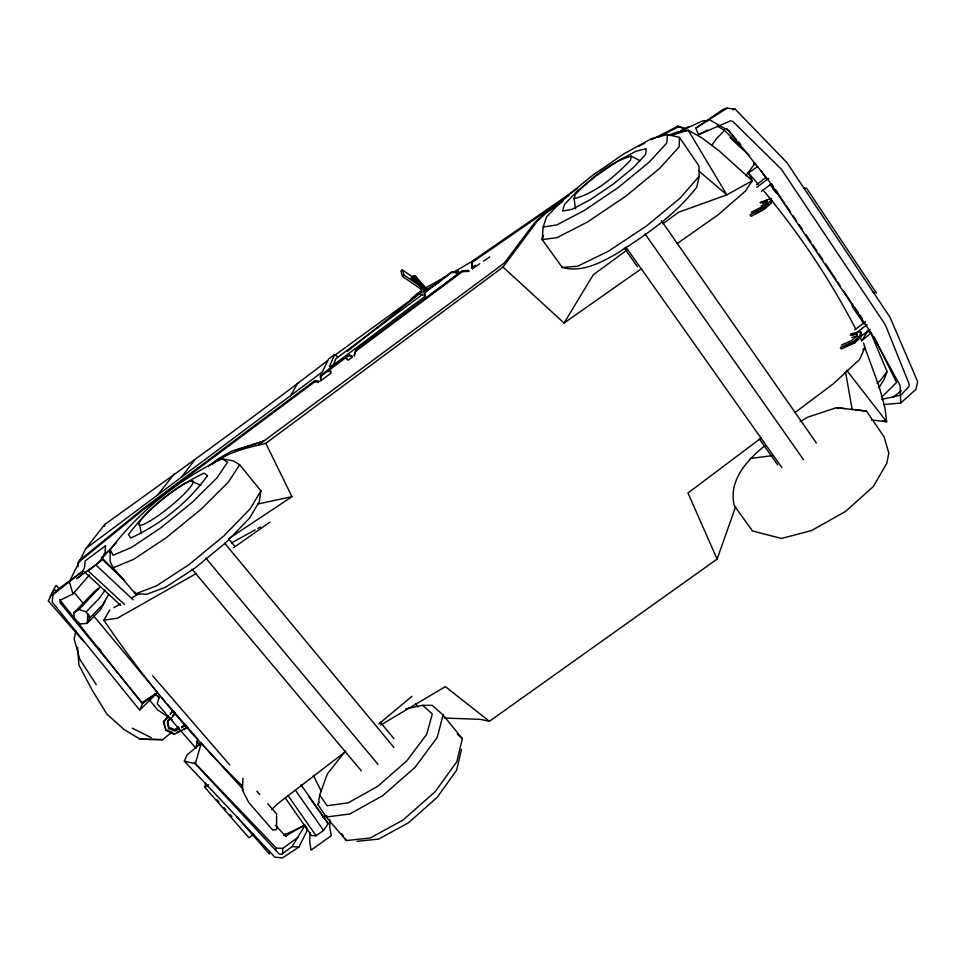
<?xml version="1.0" encoding="UTF-8"?>
<svg xmlns="http://www.w3.org/2000/svg" width="966" height="966" viewBox="0 0 966 966"><rect width="100%" height="100%" fill="white"/><g stroke="black" fill="none" stroke-linecap="round" stroke-linejoin="round"><path stroke-width="1.45" d="M329.853 819.579L329.829 827.79L331.29 835.687L311.052 850.152L309.748 842.159L310.026 832.426M110.257 549.618L110.052 561.234L113.167 567.779L135.433 593.836L146.723 594.235L165.536 587.256L194.806 568.201L225.935 542.566L249.59 518.078L259.311 501.728L260.917 490.885L239.665 464.755L233.422 460.915L222.132 458.814C178.662 479.51 139.321 511.207 110.257 549.618L113.082 555.257L131.485 547.444L160.839 527.822L192.5 502.054L216.964 477.904L227.517 462.243L222.132 458.814M282.591 853.835L282.748 848.45L298.518 836.991M679.472 137.401L679.183 146.82L659.573 168.446L625.642 196.303L587.642 221.914L557.056 237.648L542.168 239.604L543.182 227.046L546.466 217L564.687 198.054L592.883 175.1L624.338 153.558L651.543 138.645L667.409 134.491L679.472 137.401L699.022 166.019L699.239 176.138L696.788 187.042C675.186 215.37 645.191 235.414 615.511 254.36C599.137 263.404 581.472 272.738 562.26 267.437L542.168 239.604L543.532 235.342M320.483 376.631L320.531 375.412L348.509 354.619L352.167 355.971L352.24 357.166L348.158 360.233L345.333 358L320.483 376.631L320.784 380.725L331.145 373.021L328.549 370.606M320.784 380.725L320.531 375.412M883.516 404.585L900.686 403.039L900.095 385.494L871.26 333.101L768.658 180.461L728.412 130.543L709.201 119.591L695.81 128.164L698.575 134.709L730.296 120.907L732.699 121.318L781.385 169.267L885.267 324.673L909.284 384.323L908.813 386.629L901 395.058L881.608 399.429M860.392 331.543L860.235 335.262L853.847 341.372L840.323 347.506L841.301 348.992L854.862 342.785L861.261 336.723L861.418 332.992L860.392 331.543L850.66 333.982M242.973 778.198L242.43 790.14L248.842 802.577L272.69 830.035L276.638 829.565L276.59 813.927L267.727 803.676M78.004 566.837L78.258 562.49L142.014 510.7L314.88 381.727L314.94 380.532L319.42 381.196M667.409 134.491L666.866 142.92L648.995 162.336L618.409 187.392L584.213 210.552L556.658 224.981L543.182 227.046M479.8 263.694L472.386 268.765L472.326 261.098L577.608 188.394M269.574 851.058L269.357 854.004L237.044 817.007M87.93 613.555L87.145 623.396L80.371 623.903L74.479 619.17L73.863 612.782L94.777 591.192L98.375 588.487M472.386 268.765L471.746 267.763L472.326 261.098M53.021 594.585L83.148 570.918L57.622 589.574L53.021 594.585L52.14 601.975L139.696 710.107L157.518 692.586L93.267 615.451M275.853 850.635L276.228 848.015L194.335 762.44M640.144 160.754L631.221 156.118L630.581 160.175C614.823 176.355 596.239 192.814 574.082 198.706L575.567 208.849M405.708 708.827L422.77 705.313L432.273 705.349L443.092 714.997L462.316 738.652L456.87 761.643L435.207 791.673L403.112 820.001L370.232 838.005L346.347 840.565L326.23 817.031L318.08 804.738L319.698 794.921L327.305 773.995L345.357 751.089M253.78 834.286L248.95 837.763L204.877 787.387L205.649 782.979M181.693 726.565L185.508 724.585L187.633 727.35L174.146 734.329L165.995 730.332L163.447 722.049L168.386 715.975M170.161 714.574L173.192 710.626L175.401 712.944L172.491 715.842M770.783 198.513L770.131 201.628L763.418 207.618L750.075 214.814L751.137 216.336L764.396 209.151L771.146 203.186L771.786 200.083L770.783 198.513L760.121 202.522M165.995 730.332L163.592 721.324M104.497 526.301L104.92 524.309C179.942 470.527 254.77 416.527 328.005 360.294L322.33 371.946L85.745 548.676L68.948 582.595M75.976 630.834L74.153 638.973L79.792 659.283L96.298 684.677M174.146 734.329L174.303 733.617M461.507 749.399L456.58 770.325L437.115 797.433L408.304 822.899L378.708 839.068L357.046 841.35M443.092 714.997L437.151 737.541L415.054 767.318L382.717 795.682L349.849 813.988L326.23 817.031M159.583 695.218L157.289 703.779L195.953 748.239L197.728 739.171L187.947 727.905M574.082 198.706L575.289 194.311C591.011 178.324 609.365 162.433 631.221 156.118M425.257 296.188L334.164 364.436L329.406 366.887L334.478 354.607L338.148 356.985M305.063 825.338L292.07 846.566L281.674 854.294L279.089 853.956L195.313 763.78L201.302 743.059L243.408 789.645M444.215 718.004L480.549 719.392L489.4 721.3L717.11 559.109L735.681 506.546M354.437 355.995L355.874 349.994L461.869 270.891L468.595 270.359M354.039 355.633L355.874 349.994M318.08 804.738L319.082 801.985M867.19 330.831L870.897 333.113L887.042 371.572L884.132 379.457L878.77 387.897M421.393 289.414L422.154 287.506L403.945 274.996L402.303 269.792L400.902 271.132L402.496 276.433L421.393 289.414L420.439 286.83M333.777 363.928L335.999 358.603L423.011 294.062M306.307 826.787L307.007 830.82L298.905 847.11L282.47 857.868L274.936 857.192L184.337 761.16L187.078 754.857L201.302 743.059M139.696 710.107L142.666 703.441L157.518 692.586L141.616 702.765L59.59 599.596M78.258 562.49L79.164 560.666L142.702 509.058L314.94 380.532M50.147 596.746L56.028 585.275L58.962 588.656M415.102 281.082L416.575 277.677L413.545 275.684L411.154 278.148L415.102 281.082L411.154 278.148M105.391 600.864L100.5 609.618L87.145 623.396L89.645 618.119L102.722 604.668L108.784 594.259M290.645 395.637L297.721 383.236M242.249 785.829A1448.505 1240.199 -35.9 0 1 103.869 620.184L109.858 609.836M260.917 490.885L250.122 508.865L223.677 536.07L188.865 564.699L156.214 586.024L135.433 593.836L134.214 591.433M212.109 464.078C227.493 452.1 247.236 447.777 265.819 443.358L503.02 267.075L564.047 323.067L593.281 274.767L626.922 250.109M860.356 338.136A749.966 643.682 26.2 0 1 861.684 340.793L868.82 329.358M239.665 464.755L228.278 482.167L201.314 509.046L166.212 537.7L133.598 559.386L113.167 567.779M765.048 445.567C747.092 459.888 727.845 480.983 734.414 505.87L752.55 531.01L781.518 538.448L811.525 530.588L845.516 511.437L873.336 486.526L886.764 463.354L888.841 453.151L884.095 436.91L866.454 411.081L855.683 409.838M285.248 797.892L311.559 835.566L316.099 835.759L323.55 830.422L328.211 823.636L308.661 796.527M503.02 267.075L537.434 220.912L547.372 211.977L562.26 201.846M105.113 590.057L99.22 598.497L86.216 611.828L79.007 609.558L73.863 612.782M745.897 175.8L755.05 163.242M711.688 145.335L716.736 138.355L724.476 130.398L749.616 155.719M887.042 371.572L880.473 380.387L877.128 383.212M412.748 279.536L414.136 277.701M181.282 477.385L194.226 460.577M85.745 548.676L104.92 524.309M157.506 495.16L174.194 474.016M412.506 278.836L414.619 276.24M99.57 587.594L79.007 609.558M428.18 290.404L415.247 275.998L414.317 277.097L413.46 276.034L412.917 277.749L413.762 279.234L425.813 292.179M142.666 703.441L59.977 602.53L60.327 600.152L72.945 593.933L89.488 574.903M699.239 176.138L680.1 198.163L646.459 226.02L608.471 251.196L577.608 266.242L562.26 267.437M170.306 713.838L173.192 710.626M163.447 722.049L168.241 716.712M101.43 558.686L116.596 542.361M124.421 604.426L88.135 570.773L95.876 565.013L101.792 559.012L124.638 580.481M402.496 276.433L403.945 274.996M862.795 349.752L864.92 347.627L863.544 343.135M170.559 717.774L167.649 720.672L168.929 727.374L175.329 729.873L179.145 727.881M881.958 396.954L896.533 382.476L874.145 336.868M271.579 809.677L277.508 803.857L345.659 751.488M858.665 338.293L853.183 343.22L844.308 346.939M900.686 403.039L915.901 389.395L917.7 381.739L890.097 317.428L786.904 162.614L735.223 109.182L727.217 108.132L723.087 109.387L695.81 128.164M103.374 556.175L108.506 550.886L110.885 552.685M768.634 204.961L762.923 209.767L755.472 213.643M378.865 723.932L411.963 696.305M861.684 340.793L870.897 333.113M411.118 298.856L421.55 290.283L446.425 276.179M596.034 175.945L576.787 191.618L564.542 204.43L562.61 211.011L571.944 209.356L590.455 199.564L613.156 184.156L633.479 167.529L645.578 154.512L646.266 148.667L635.857 151.264L617.491 161.262L597.23 175.136M77.582 647.22L78.91 664.994L92.011 689.893L106.828 714.031L124.131 729.596L140.082 739.183L162.626 739.654L171.719 732.288M173.989 730.441L178.529 726.758M347.434 351.322L419.051 293.942L439.482 282.144M456.556 272.75L458.645 271.084L456.085 272.557M892.995 397.231L901.302 390.795M756.571 184.699L766.002 177.575M756.849 187.332L768.719 178.372M761.365 191.377L770.856 184.216M761.365 437.852L687.985 493.01L717.11 559.109M795.042 412.542L833.537 383.611L859.571 359.473L864.92 347.627L879.362 387.318L884.977 407.93L886.667 421.768L871.344 419.956M854.705 329.853L865.548 321.726M856.613 332.509L867.033 324.709M859.764 337.182L870.173 329.382M328.343 359.195L334.478 354.607M425.451 298.53L424.424 292.167L452.003 271.579L458.681 272.738M424.521 292.843L452.233 272.158L459.007 273.487M345.333 358L348.557 355.597L348.509 354.619M431.44 294.05L441.027 286.902M447.017 282.434L456.604 275.274M355.959 351.081L462.34 271.712L469.198 271.337M207.956 466.433L218.678 458.476L231.768 451.098L263.827 441.039L234.521 450.868M259.057 444.565L507.355 260.82L504.288 263.066L534.741 222.506L545.778 212.544L563.142 200.686M662.978 223.701L678.603 212.254L726.867 194.842L752.236 180.739L748.312 172.829L757.73 166.611M334.176 355.681L419.051 293.942L423.144 295.439M204.877 787.387L208.535 784.742M233.277 547.891L269.937 522.135M564.047 323.067L641.569 268.584M677.263 243.517L717.871 214.983L745.438 191.075L752.236 180.739L719.078 150.768L701.28 137.474L688.227 130.241L677.649 131.944L668.013 135.349M472.845 261.883L569.095 195.422M483.507 261.146L489.69 256.908M471.746 267.763L475.465 265.227M229.642 538.05L291.986 496.693L265.819 443.358M415.923 294.92L420.947 291.72M709.201 119.591L727.217 108.132M685.148 128.949L701.521 121.378L703.888 120.629L707.486 121.197M476.359 258.997L452.969 272.472M304.556 824.855L285.525 836.23L275.491 825.133M380.616 725.043L445.398 686.633L489.4 721.3M800.065 421.647L807.552 417.227L836.484 407.664L866.454 411.081M196.472 573.418L117.345 618.216L103.869 620.184M223.52 456.749L227.131 454.72M113.819 607.662L120.424 604.028M132.318 597.483L138.923 593.849M231.417 542.952L255.205 529.863M257.85 528.414L260.494 526.953M677.89 132.801L685.643 128.563L677.903 126.184L651.495 139.72M751.27 212.399L761.111 207.207L766.919 202.413L766.835 200.433L760.713 202.86M178.867 729.101L175.051 731.081L168.627 728.581L167.347 721.868L175.124 714.128L173.035 711.374M181.415 727.772L185.243 725.792L187.452 728.05M681.102 130.591L688.963 126.522M638.285 146.494L644.89 143.101M657.979 137.341L679.183 126.474M698.575 134.709L707.571 130.132M685.643 128.563L684.592 129.058L677.903 126.184M176.971 732.373L180.968 730.489M183.637 729.233L187.633 727.35M283.762 835.107L303.916 825.942M322.729 817.369L326.762 815.533M841.398 345.055L851.529 340.66L857.023 335.866L856.576 333.391L850.189 335.142M761.196 205.867L766.098 203.935M670.38 135.578L688.227 130.241L726.867 194.842L698.575 170.813M762.464 203.572L767.789 201.58M851.819 337.545L856.927 336.156M851.65 335.419L857.228 334.031M732.651 109.75L735.223 109.182M257.499 504.071L291.986 496.693M750.328 458.439L772.414 455.674M415.247 275.998L413.46 276.034L426.561 290.754M140.082 739.183L162.626 739.654M276.228 848.015L282.748 848.45M292.07 846.566L298.905 847.11M803.797 188.02L806.622 188.285L876.331 292.952L872.262 291.949M836.484 407.664L844.924 408.642M314.88 381.727L318.466 382.451M184.337 761.16L195.313 763.78M882.646 420.753L886.667 421.768L846.59 370.135M778.065 193.26L775.577 192.451L769.974 184.12M348.557 355.597L352.24 357.166M753.601 163.532L756.257 164.679M190.87 480.959L200.892 485.367M166.14 729.62L173.131 733.049M132.354 728.195L151.155 737.626M717.183 125.978L724.476 130.398M416.696 278.015L413.545 275.684M172.322 719.815L157.579 709.853L149.235 699.517M345.297 357.009L347.168 358.326M402.303 269.792L413.086 277.423M328.573 369.41L331.157 371.524M730.32 137.498L744.049 150.66M730.368 137.305L743.591 150.068M457.208 734.027L462.316 738.652M422.77 705.313L432.309 714.007L426.743 734.245L406.758 760.906L377.73 786.324L348.267 802.818L327.063 805.753L319.698 794.921M84.477 571.908L120.653 605.368M95.876 565.013L133.127 599.801M155.019 693.612L159.209 697.79M101.43 557.322L121.016 577.209M420.439 283.05L415.827 277.689M422.444 285.187L427.443 290.549M418.978 284.137L414.39 278.776M421.985 287.349L425.982 291.635M726.649 128.55L736.539 139.744M738.519 141.978L740.499 144.212M217.096 799.788L219.065 802.034M223.979 807.648L225.947 809.906M229.884 814.398L231.852 816.644M98.001 647.268L100.947 650.661M83.595 641.352L48.3 600.949L54.289 589.284L56.257 591.554M161.539 697.476L165.452 701.98M167.408 704.238L172.298 709.877M175.232 713.258L185.013 724.524M155.115 693.419L159.076 697.971M196.653 741.26L200.614 745.812M256.896 791.154L259.842 794.571M152.688 675.886L229.787 764.951M192.053 569.143L361.344 770.844M205.722 557.986L378.056 764.444M74.092 592.424L83.68 603.943M224.643 543.158L393.911 747.455M228.507 538.605L234.267 545.573M380.363 722.218L393.814 738.483M415.356 703.526L418.169 706.967M853.847 341.372L854.862 342.785M625.896 247.079L781.892 467.616M624.386 248.226L637.451 266.701M759.481 439.119L777.787 464.984M860.235 335.262L861.261 336.723M644.986 233.844L803.531 459.695M300.981 784.742L328.211 823.636M295.354 790.128L323.55 830.422M661.348 220.634L816.367 442.983M287.94 795.465L316.099 835.759M761.172 171.03L765.966 178.167M864.039 324.021L851.952 306.053L854.813 307.466L858.05 312.284M771.641 183.685L773.247 186.076M775.662 189.662L777.268 192.065M859.668 314.687L862.107 318.309M341.662 833.586L343.22 835.904M344.79 838.234L346.347 840.565M770.131 201.628L771.146 203.186M763.418 207.618L764.396 209.151M86.216 611.828L89.645 618.119L89.041 615.173M313.382 775.384L321.424 791.54M69.528 582.256L72.945 593.933M285.079 833.924L285.695 836.459M139.08 522.968L141.507 533.643M845.54 372.127L852.229 409.705M424.424 292.167L425.33 297.625M748.312 172.829A749.966 643.682 26.2 0 1 758.165 184.204M763.007 189.94A749.966 643.682 26.2 0 1 855.635 328.851M776.495 191.401A1056.442 129.13 53.9 0 1 784.766 203.5M786.421 205.915A1056.442 129.13 53.9 0 1 790.514 211.94M793.11 215.744A1056.442 129.13 53.9 0 1 796.539 220.803M799.111 224.595A1056.442 129.13 53.9 0 1 802.529 229.642M805.934 234.678A1056.442 129.13 53.9 0 1 811.017 242.212M812.708 244.712A1056.442 129.13 53.9 0 1 816.91 250.967M818.588 253.466A1056.442 129.13 53.9 0 1 822.754 259.697M825.254 263.428A1056.442 129.13 53.9 0 1 835.976 279.5M837.607 281.963A1056.442 129.13 53.9 0 1 840.058 285.646M843.403 290.694A1056.442 129.13 53.9 0 1 853.352 305.763M105.536 545.742L105.065 552.166L101.201 560.703L76.531 578.731L80.311 576.255L84.525 567.477L85.165 560.92L105.536 545.742M207.461 475.658C188.153 502.453 160.706 524.393 130.664 538.038L128.49 534.512C148.052 508.478 174.713 487.033 204.128 473.123L207.461 475.658M149.923 521.06A34.716 5.337 -39 0 0 193.007 482.771A34.716 5.337 -39 0 0 154.983 505.375A34.716 5.337 -39 0 0 149.923 521.06"/></g></svg>
